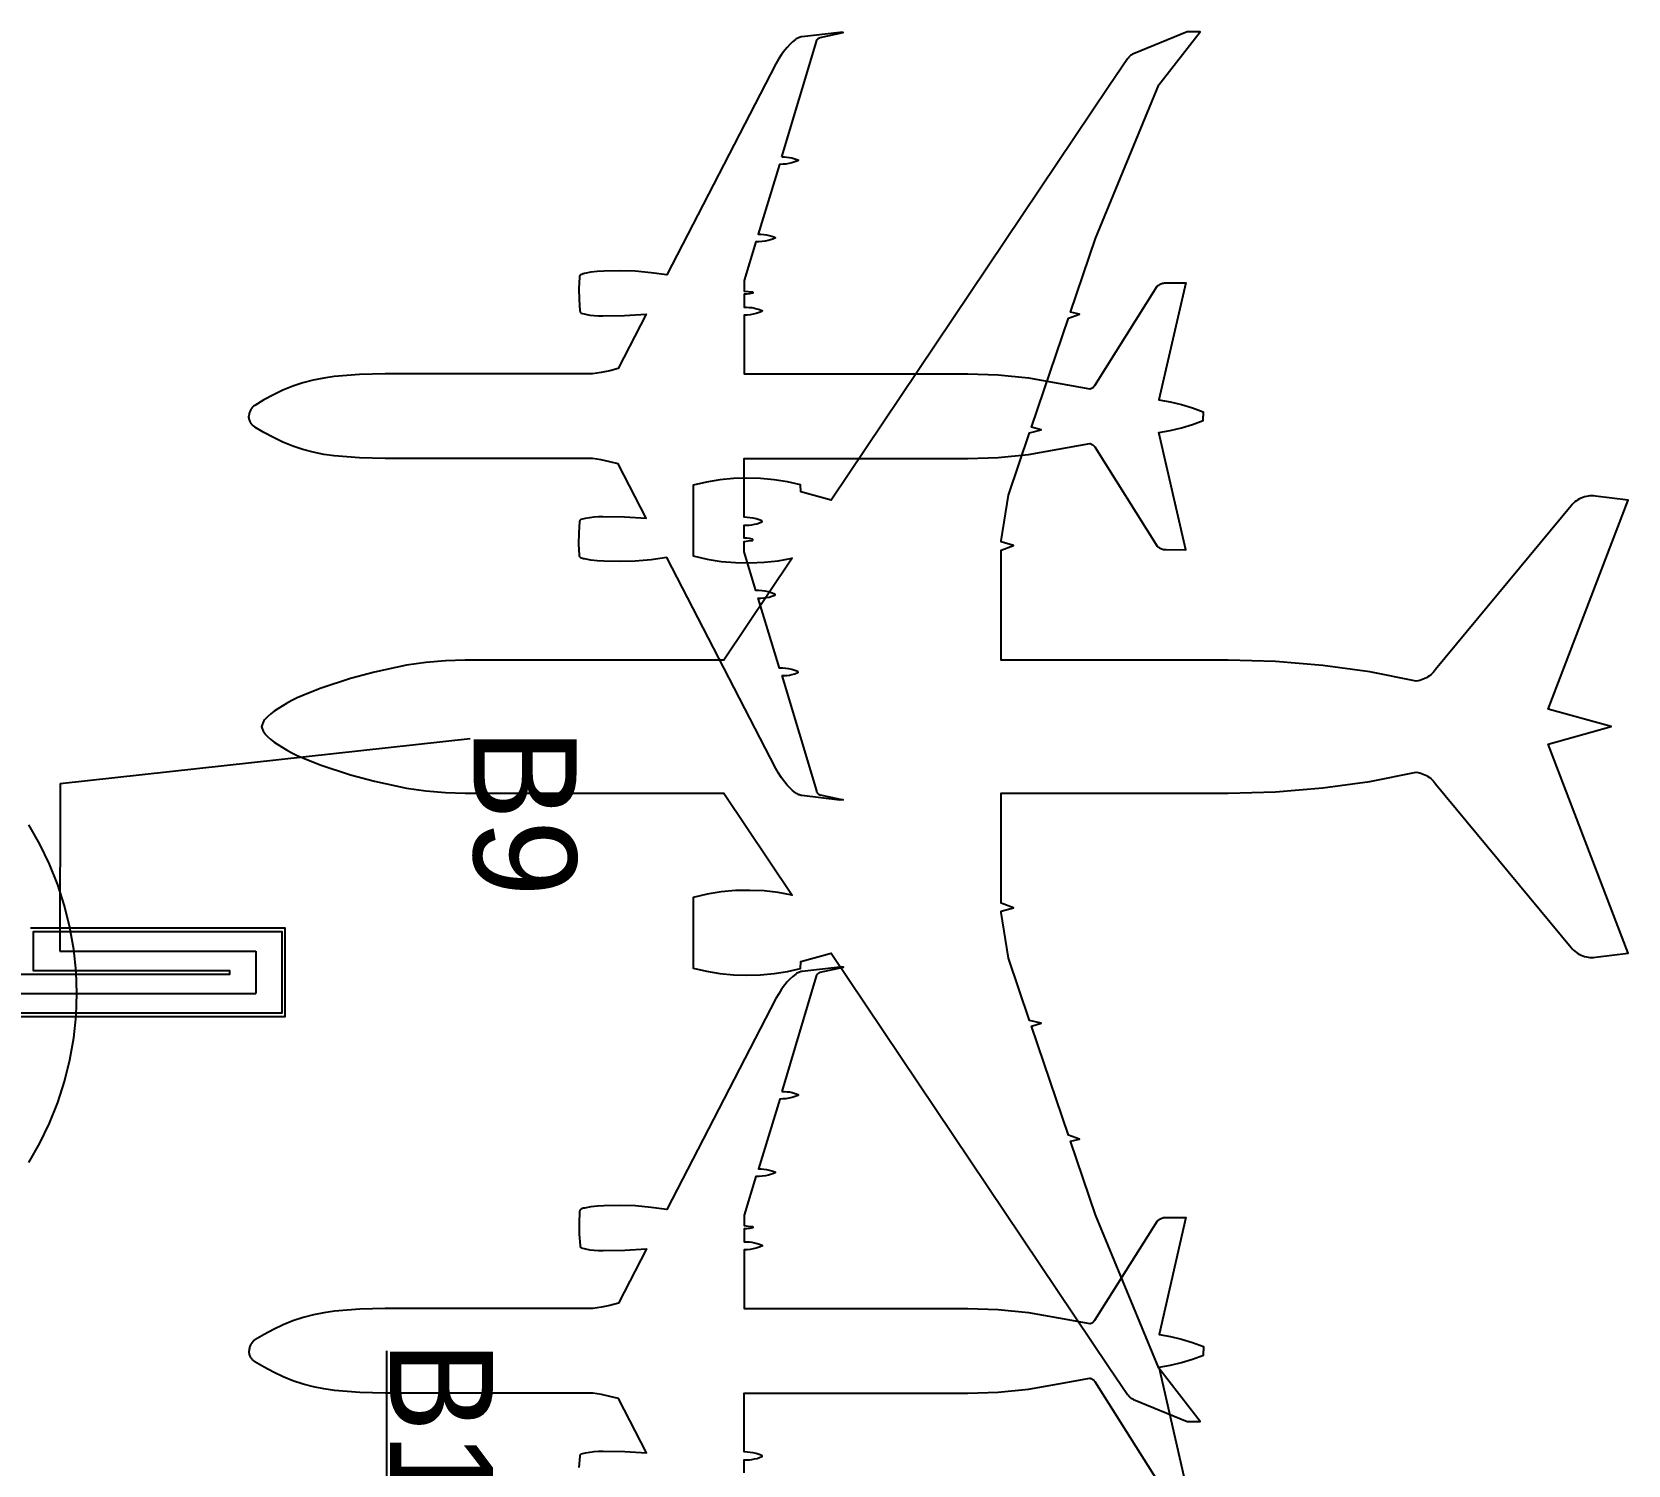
# Model space of a CAD drawing. Extents: x -127 to 299, y -292 to 314.
# Drawn here: x 225 to 299.4, y 52.7 to 119.6 of the extents above; entities that cross this region are included whole.
import ezdxf

# ---------------------------------------------------------------- set-up
doc = ezdxf.new("R2010")
doc.units = 0
for name, color, linetype in [('SS-BOARDING-AREAS', 7, 'CONTINUOUS'), ('SS-GATEHOUSE', 9, 'CONTINUOUS'), ('SS-GRAPH', 7, 'CONTINUOUS'), ('SS-LARGE-PLANES', 9, 'CONTINUOUS'), ('SS-SMALL-PLANES', 9, 'CONTINUOUS'), ('SS-STAND-NUMBER', 7, 'CONTINUOUS')]:
    doc.layers.add(name, color=color, linetype=linetype)

msp = doc.modelspace()

# ---------------------------------------------------------------- linework, layer by layer
at = {"layer": 'SS-BOARDING-AREAS'}
msp.add_lwpolyline([(224.866, 66.833), (225.378, 67.733), (225.828, 68.666), (226.211, 69.628), (226.528, 70.614), (226.776, 71.619), (226.954, 72.639), (227.061, 73.669), (227.096, 74.704), (227.061, 75.739), (226.954, 76.769), (226.776, 77.789), (226.528, 78.794), (226.211, 79.78), (225.828, 80.742), (225.378, 81.675), (224.866, 82.575)], dxfattribs=at)
at = {"layer": 'SS-GATEHOUSE'}
for points in [[(214.059, 75.618), (234.227, 75.618), (234.227, 75.771), (225.083, 75.771), (225.083, 77.6), (236.666, 77.6), (236.666, 73.79), (214.059, 73.79)], [(214.212, 73.637), (236.818, 73.637), (236.818, 77.752), (224.931, 77.752)]]:
    msp.add_lwpolyline(points, dxfattribs=at)
at = {"layer": 'SS-GRAPH'}
for p, q in [((226.315, 84.508), (245.442, 86.596)), ((226.315, 84.508), (226.302, 76.685)), ((226.302, 76.685), (235.446, 76.685)), ((235.446, 76.685), (235.446, 74.704)), ((212.096, 74.704), (235.446, 74.704)), ((241.548, 51.513), (241.548, 58.047))]:
    msp.add_line(p, q, dxfattribs=at)
at = {"layer": 'SS-LARGE-PLANES'}
msp.add_lwpolyline([(275.249, 57.275), (276.099, 56.01), (276.122, 55.977), (276.148, 55.946), (276.175, 55.917), (276.204, 55.89), (276.235, 55.865), (276.268, 55.841), (276.302, 55.82), (276.337, 55.802), (276.374, 55.785), (278.879, 54.758), (279.489, 54.758), (277.553, 57.233), (274.601, 64.397), (273.437, 67.825), (273.858, 67.913), (273.34, 68.111), (271.617, 73.186), (272.077, 73.32), (271.528, 73.449), (270.541, 76.355), (270.21, 78.483), (270.21, 78.544), (270.782, 78.709), (270.21, 78.925), (270.21, 84.056), (280.787, 84.056), (282.998, 84.117), (285.202, 84.3), (287.393, 84.603), (289.564, 85.026), (289.564, 85.026), (289.647, 85.014), (289.728, 84.997), (289.808, 84.974), (289.887, 84.946), (289.963, 84.913), (290.038, 84.875), (290.109, 84.833), (290.178, 84.785), (290.243, 84.734), (290.305, 84.678), (290.363, 84.618), (290.417, 84.554), (290.466, 84.487), (296.784, 76.859), (296.84, 76.794), (296.9, 76.734), (296.965, 76.678), (297.033, 76.626), (297.104, 76.579), (297.178, 76.537), (297.255, 76.5), (297.334, 76.468), (297.415, 76.442), (297.498, 76.421), (297.582, 76.406), (297.667, 76.396), (297.752, 76.392), (297.838, 76.394), (297.923, 76.402), (299.443, 76.589), (295.724, 86.343), (298.656, 87.155), (295.724, 87.967), (299.443, 97.721), (297.923, 97.909), (297.838, 97.917), (297.752, 97.918), (297.667, 97.915), (297.582, 97.905), (297.498, 97.89), (297.415, 97.869), (297.334, 97.842), (297.255, 97.811), (297.178, 97.773), (297.104, 97.731), (297.033, 97.684), (296.965, 97.633), (296.9, 97.576), (296.84, 97.516), (296.784, 97.452), (290.466, 89.823), (290.417, 89.756), (290.363, 89.693), (290.305, 89.633), (290.243, 89.577), (290.178, 89.525), (290.109, 89.478), (290.038, 89.435), (289.963, 89.397), (289.887, 89.364), (289.808, 89.336), (289.728, 89.313), (289.647, 89.296), (289.564, 89.284), (289.564, 89.284), (287.393, 89.707), (285.202, 90.011), (282.998, 90.193), (280.787, 90.254), (270.21, 90.254), (270.21, 95.385), (270.782, 95.601), (270.21, 95.767), (270.21, 95.827), (270.541, 97.955), (271.528, 100.861), (272.077, 100.991), (271.617, 101.124), (273.34, 106.199), (273.858, 106.398), (273.437, 106.486), (274.601, 109.913), (277.553, 117.078), (279.489, 119.553), (278.879, 119.553), (276.374, 118.525), (276.337, 118.509), (276.302, 118.49), (276.268, 118.469), (276.235, 118.446), (276.204, 118.421), (276.175, 118.393), (276.148, 118.364), (276.122, 118.333), (276.099, 118.301), (275.249, 117.035), (262.28, 97.72), (260.863, 98.102), (260.855, 98.429), (260.237, 98.57), (259.612, 98.671), (258.982, 98.731), (258.349, 98.75), (257.716, 98.728), (257.086, 98.666), (256.461, 98.562), (255.844, 98.419), (255.844, 95.12), (256.493, 94.97), (257.151, 94.864), (257.814, 94.804), (258.48, 94.789), (259.146, 94.819), (259.808, 94.894), (260.463, 95.015), (257.267, 90.254), (245.202, 90.254), (244.286, 90.228), (243.372, 90.152), (242.465, 90.024), (240.973, 89.695), (239.855, 89.399), (238.495, 88.944), (237.899, 88.717), (237.377, 88.497), (237.122, 88.375), (236.875, 88.239), (236.472, 87.992), (236.297, 87.875), (236.22, 87.817), (236.145, 87.755), (235.999, 87.625), (235.92, 87.548), (235.884, 87.508), (235.866, 87.487), (235.85, 87.466), (235.826, 87.431), (235.804, 87.396), (235.785, 87.359), (235.767, 87.32), (235.751, 87.281), (235.737, 87.24), (235.725, 87.198), (235.715, 87.155), (235.725, 87.112), (235.737, 87.07), (235.751, 87.03), (235.767, 86.99), (235.785, 86.952), (235.804, 86.915), (235.826, 86.879), (235.85, 86.845), (235.866, 86.823), (235.884, 86.803), (235.92, 86.762), (235.999, 86.686), (236.145, 86.555), (236.22, 86.494), (236.297, 86.435), (236.472, 86.318), (236.875, 86.071), (237.122, 85.936), (237.377, 85.813), (237.899, 85.594), (238.495, 85.366), (239.855, 84.911), (240.973, 84.616), (242.465, 84.286), (243.372, 84.159), (244.286, 84.082), (245.202, 84.056), (257.267, 84.056), (260.463, 79.296), (259.808, 79.416), (259.146, 79.492), (258.48, 79.522), (257.814, 79.507), (257.151, 79.446), (256.493, 79.341), (255.844, 79.191), (255.844, 75.892), (256.461, 75.748), (257.086, 75.645), (257.716, 75.582), (258.349, 75.56), (258.982, 75.579), (259.612, 75.639), (260.237, 75.74), (260.855, 75.881), (260.863, 76.209), (262.28, 76.59)], close=True, dxfattribs=at)
at = {"layer": 'SS-SMALL-PLANES'}
for points in [[(259.979, 113.73), (261.586, 119.11), (261.592, 119.128), (261.599, 119.145), (261.608, 119.162), (261.617, 119.178), (261.627, 119.193), (261.639, 119.208), (261.651, 119.222), (261.664, 119.235), (261.679, 119.247), (261.693, 119.258), (261.709, 119.268), (261.725, 119.277), (261.742, 119.285), (261.759, 119.291), (262.842, 119.519), (262.759, 119.529), (262.676, 119.533), (260.917, 119.325), (260.876, 119.318), (260.836, 119.309), (260.797, 119.298), (260.758, 119.283), (260.721, 119.266), (260.685, 119.247), (260.65, 119.225), (260.617, 119.201), (260.48, 119.086), (260.349, 118.964), (260.227, 118.834), (260.112, 118.697), (259.962, 118.494), (259.823, 118.284), (259.696, 118.067), (254.608, 108.219), (253.878, 108.325), (253.143, 108.39), (252.406, 108.412), (251.669, 108.393)], [(259.978, 113.73), (260.096, 113.728), (260.214, 113.719), (260.331, 113.704), (260.447, 113.683), (260.585, 113.64), (260.72, 113.59), (260.721, 113.59), (260.723, 113.589), (260.724, 113.589), (260.726, 113.588), (260.727, 113.587), (260.728, 113.586), (260.73, 113.585), (260.731, 113.584), (260.732, 113.583), (260.733, 113.582), (260.734, 113.581), (260.735, 113.579), (260.736, 113.578), (260.736, 113.576), (260.737, 113.575), (260.737, 113.573), (260.738, 113.572), (260.738, 113.57), (260.738, 113.569), (260.738, 113.567), (260.738, 113.565), (260.738, 113.564), (260.738, 113.562), (260.737, 113.561), (260.737, 113.559), (260.736, 113.558), (260.736, 113.556), (260.735, 113.555), (260.734, 113.553), (260.733, 113.552), (260.732, 113.551), (260.731, 113.55), (260.73, 113.549), (260.728, 113.548), (260.727, 113.547), (260.726, 113.546), (260.724, 113.545), (260.723, 113.545), (260.721, 113.544), (260.72, 113.544), (260.585, 113.491), (260.447, 113.445), (260.305, 113.415), (260.161, 113.393), (260.016, 113.38), (259.871, 113.377), (258.875, 110.124), (259.003, 110.121), (259.13, 110.111), (259.257, 110.092), (259.382, 110.066), (259.505, 110.032), (259.652, 109.978), (259.653, 109.977), (259.655, 109.977), (259.656, 109.976), (259.657, 109.975), (259.658, 109.974), (259.66, 109.972), (259.661, 109.971), (259.661, 109.97), (259.662, 109.969), (259.663, 109.967), (259.664, 109.966), (259.664, 109.964), (259.665, 109.963), (259.665, 109.961), (259.665, 109.96), (259.665, 109.958), (259.665, 109.956), (259.665, 109.955), (259.665, 109.953), (259.665, 109.952), (259.664, 109.95), (259.664, 109.949), (259.663, 109.947), (259.662, 109.946), (259.661, 109.945), (259.661, 109.943), (259.66, 109.942), (259.658, 109.941), (259.657, 109.94), (259.656, 109.939), (259.655, 109.938), (259.653, 109.937), (259.652, 109.936), (259.551, 109.895), (259.449, 109.859), (259.345, 109.828), (259.201, 109.799), (259.056, 109.777), (258.91, 109.764), (258.764, 109.759), (258.215, 107.967), (258.215, 107.471), (258.406, 107.452), (258.595, 107.426), (258.598, 107.426), (258.6, 107.425), (258.602, 107.425), (258.603, 107.424), (258.605, 107.423), (258.607, 107.422), (258.609, 107.421), (258.611, 107.42), (258.612, 107.418), (258.614, 107.417), (258.615, 107.415), (258.616, 107.413), (258.618, 107.412), (258.619, 107.41), (258.62, 107.408), (258.62, 107.406), (258.621, 107.404), (258.621, 107.402), (258.622, 107.4), (258.622, 107.398), (258.622, 107.396), (258.622, 107.394), (258.622, 107.392), (258.622, 107.39), (258.621, 107.388), (258.62, 107.386), (258.62, 107.384), (258.619, 107.382), (258.618, 107.38), (258.617, 107.378), (258.615, 107.377), (258.614, 107.375), (258.613, 107.373), (258.611, 107.372), (258.609, 107.371), (258.608, 107.37), (258.606, 107.369), (258.604, 107.368), (258.602, 107.367), (258.6, 107.366), (258.598, 107.366), (258.471, 107.343), (258.343, 107.327), (258.215, 107.318), (258.215, 106.713), (258.336, 106.715), (258.457, 106.709), (258.578, 106.696), (258.697, 106.675), (258.815, 106.646), (258.931, 106.61), (259.045, 106.567), (259.046, 106.566), (259.048, 106.565), (259.049, 106.564), (259.051, 106.563), (259.052, 106.561), (259.053, 106.56), (259.054, 106.559), (259.055, 106.557), (259.056, 106.556), (259.057, 106.554), (259.057, 106.552), (259.058, 106.551), (259.058, 106.549), (259.059, 106.547), (259.059, 106.545), (259.059, 106.543), (259.059, 106.542), (259.059, 106.54), (259.058, 106.538), (259.058, 106.536), (259.057, 106.534), (259.057, 106.533), (259.056, 106.531), (259.055, 106.53), (259.054, 106.528), (259.053, 106.527), (259.052, 106.525), (259.051, 106.524), (259.049, 106.523), (259.048, 106.522), (259.046, 106.521), (259.045, 106.52), (258.912, 106.468), (258.777, 106.425), (258.639, 106.391), (258.498, 106.366), (258.357, 106.352), (258.215, 106.346), (258.215, 103.608), (268.646, 103.608), (270.063, 103.559), (271.473, 103.415), (272.87, 103.177), (274.334, 102.905), (274.357, 102.91), (274.381, 102.918), (274.403, 102.926), (274.425, 102.937), (274.447, 102.949), (274.467, 102.962), (274.487, 102.976), (274.505, 102.992), (274.523, 103.009), (274.539, 103.027), (274.554, 103.046), (274.568, 103.067), (277.489, 107.697), (277.52, 107.724), (277.552, 107.748), (277.587, 107.77), (277.623, 107.79), (277.659, 107.807), (277.698, 107.822), (277.737, 107.835), (277.776, 107.844), (277.817, 107.851), (277.857, 107.855), (277.898, 107.857), (278.818, 107.858), (277.566, 102.4), (278.094, 102.306), (278.615, 102.18), (279.128, 102.024), (279.631, 101.838), (279.631, 101.633)], [(251.669, 108.393), (251.369, 108.378), (251.07, 108.344), (250.775, 108.29), (250.727, 108.279), (250.681, 108.265), (250.635, 108.248), (250.59, 108.229), (250.583, 108.224), (250.577, 108.218), (250.571, 108.212), (250.565, 108.205), (250.56, 108.198), (250.555, 108.191), (250.551, 108.183), (250.548, 108.175), (250.545, 108.167), (250.542, 108.159), (250.54, 108.15), (250.539, 108.142), (250.538, 108.133), (250.538, 108.125), (250.539, 108.116), (250.515, 107.594), (250.523, 107.071), (250.562, 106.55), (250.562, 106.542), (250.562, 106.533), (250.563, 106.524), (250.565, 106.516), (250.567, 106.507), (250.57, 106.499), (250.573, 106.491), (250.577, 106.483), (250.581, 106.476), (250.586, 106.469), (250.591, 106.462), (250.597, 106.455), (250.603, 106.449), (250.61, 106.444), (250.617, 106.439), (250.816, 106.389), (251.018, 106.351), (251.222, 106.324), (251.427, 106.31), (251.632, 106.307), (252.645, 106.327), (253.657, 106.385), (252.348, 103.863), (251.954, 103.755), (251.554, 103.67), (251.151, 103.608), (241.474, 103.608), (240.288, 103.576), (239.105, 103.481), (238.612, 103.412), (238.124, 103.313), (237.644, 103.185), (237.172, 103.027), (236.711, 102.84), (236.262, 102.628), (235.825, 102.395), (235.399, 102.139), (235.367, 102.117), (235.336, 102.093), (235.307, 102.067), (235.28, 102.038), (235.254, 102.009), (235.231, 101.977), (235.21, 101.944), (235.191, 101.909), (235.175, 101.874), (235.16, 101.837), (235.149, 101.799), (235.14, 101.761), (235.133, 101.719), (235.127, 101.676), (235.124, 101.633)], [(251.669, 94.874), (251.369, 94.888), (251.07, 94.922), (250.775, 94.977), (250.727, 94.988), (250.681, 95.001), (250.635, 95.018), (250.59, 95.037), (250.583, 95.043), (250.577, 95.049), (250.571, 95.055), (250.565, 95.061), (250.56, 95.068), (250.555, 95.076), (250.551, 95.083), (250.548, 95.091), (250.545, 95.099), (250.542, 95.108), (250.54, 95.116), (250.539, 95.125), (250.538, 95.133), (250.538, 95.142), (250.539, 95.151), (250.515, 95.673), (250.523, 96.195), (250.562, 96.716), (250.562, 96.725), (250.562, 96.734), (250.563, 96.742), (250.565, 96.751), (250.567, 96.759), (250.57, 96.767), (250.573, 96.775), (250.577, 96.783), (250.581, 96.791), (250.586, 96.798), (250.591, 96.805), (250.597, 96.811), (250.603, 96.817), (250.61, 96.823), (250.617, 96.828), (250.816, 96.878), (251.018, 96.916), (251.222, 96.942), (251.427, 96.957), (251.632, 96.96), (252.645, 96.94), (253.657, 96.882), (252.348, 99.404), (251.954, 99.511), (251.554, 99.596), (251.151, 99.658), (241.474, 99.658), (240.288, 99.69), (239.105, 99.786), (238.612, 99.854), (238.124, 99.953), (237.644, 100.082), (237.172, 100.24), (236.711, 100.427), (236.262, 100.638), (235.825, 100.872), (235.399, 101.127), (235.367, 101.149), (235.336, 101.174), (235.307, 101.2), (235.28, 101.228), (235.254, 101.258), (235.231, 101.29), (235.21, 101.323), (235.191, 101.357), (235.175, 101.393), (235.16, 101.429), (235.149, 101.467), (235.14, 101.505), (235.133, 101.548), (235.127, 101.59), (235.124, 101.633)], [(259.978, 89.536), (260.096, 89.539), (260.214, 89.547), (260.331, 89.563), (260.447, 89.584), (260.585, 89.626), (260.72, 89.676), (260.721, 89.677), (260.723, 89.677), (260.724, 89.678), (260.726, 89.679), (260.727, 89.679), (260.728, 89.68), (260.73, 89.681), (260.731, 89.682), (260.732, 89.683), (260.733, 89.685), (260.734, 89.686), (260.735, 89.687), (260.736, 89.689), (260.736, 89.69), (260.737, 89.692), (260.737, 89.693), (260.738, 89.695), (260.738, 89.696), (260.738, 89.698), (260.738, 89.7), (260.738, 89.701), (260.738, 89.703), (260.738, 89.704), (260.737, 89.706), (260.737, 89.707), (260.736, 89.709), (260.736, 89.71), (260.735, 89.712), (260.734, 89.713), (260.733, 89.714), (260.732, 89.716), (260.731, 89.717), (260.73, 89.718), (260.728, 89.719), (260.727, 89.72), (260.726, 89.72), (260.724, 89.721), (260.723, 89.722), (260.721, 89.722), (260.72, 89.723), (260.585, 89.776), (260.447, 89.821), (260.305, 89.852), (260.161, 89.874), (260.016, 89.886), (259.871, 89.89), (258.875, 93.143), (259.003, 93.145), (259.13, 93.156), (259.257, 93.174), (259.382, 93.2), (259.505, 93.234), (259.652, 93.288), (259.653, 93.289), (259.655, 93.29), (259.656, 93.291), (259.657, 93.292), (259.658, 93.293), (259.66, 93.294), (259.661, 93.295), (259.661, 93.297), (259.662, 93.298), (259.663, 93.299), (259.664, 93.301), (259.664, 93.302), (259.665, 93.304), (259.665, 93.305), (259.665, 93.307), (259.665, 93.308), (259.665, 93.31), (259.665, 93.312), (259.665, 93.313), (259.665, 93.315), (259.664, 93.316), (259.664, 93.318), (259.663, 93.319), (259.662, 93.321), (259.661, 93.322), (259.661, 93.323), (259.66, 93.324), (259.658, 93.326), (259.657, 93.327), (259.656, 93.328), (259.655, 93.329), (259.653, 93.329), (259.652, 93.33), (259.551, 93.371), (259.449, 93.407), (259.345, 93.438), (259.201, 93.468), (259.056, 93.489), (258.91, 93.502), (258.764, 93.507), (258.215, 95.3), (258.215, 95.795), (258.406, 95.814), (258.595, 95.841), (258.598, 95.841), (258.6, 95.841), (258.602, 95.842), (258.603, 95.843), (258.605, 95.844), (258.607, 95.845), (258.609, 95.846), (258.611, 95.847), (258.612, 95.848), (258.614, 95.85), (258.615, 95.851), (258.616, 95.853), (258.618, 95.855), (258.619, 95.857), (258.62, 95.858), (258.62, 95.86), (258.621, 95.862), (258.621, 95.864), (258.622, 95.866), (258.622, 95.869), (258.622, 95.871), (258.622, 95.873), (258.622, 95.875), (258.622, 95.877), (258.621, 95.879), (258.62, 95.881), (258.62, 95.883), (258.619, 95.885), (258.618, 95.887), (258.617, 95.888), (258.615, 95.89), (258.614, 95.892), (258.613, 95.893), (258.611, 95.894), (258.609, 95.896), (258.608, 95.897), (258.606, 95.898), (258.604, 95.899), (258.602, 95.899), (258.6, 95.9), (258.598, 95.901), (258.471, 95.923), (258.343, 95.939), (258.215, 95.948), (258.215, 96.553), (258.336, 96.552), (258.457, 96.557), (258.578, 96.571), (258.697, 96.592), (258.815, 96.621), (258.931, 96.656), (259.045, 96.7), (259.046, 96.701), (259.048, 96.701), (259.049, 96.703), (259.051, 96.704), (259.052, 96.705), (259.053, 96.706), (259.054, 96.708), (259.055, 96.709), (259.056, 96.711), (259.057, 96.713), (259.057, 96.714), (259.058, 96.716), (259.058, 96.718), (259.059, 96.719), (259.059, 96.721), (259.059, 96.723), (259.059, 96.725), (259.059, 96.727), (259.058, 96.729), (259.058, 96.73), (259.057, 96.732), (259.057, 96.734), (259.056, 96.735), (259.055, 96.737), (259.054, 96.738), (259.053, 96.74), (259.052, 96.741), (259.051, 96.742), (259.049, 96.744), (259.048, 96.745), (259.046, 96.746), (259.045, 96.747), (258.912, 96.799), (258.777, 96.842), (258.639, 96.876), (258.498, 96.9), (258.357, 96.915), (258.215, 96.92), (258.215, 99.658), (268.646, 99.658), (270.063, 99.707), (271.473, 99.851), (272.87, 100.09), (274.334, 100.362), (274.357, 100.356), (274.381, 100.349), (274.403, 100.34), (274.425, 100.33), (274.447, 100.318), (274.467, 100.305), (274.487, 100.29), (274.505, 100.274), (274.523, 100.257), (274.539, 100.239), (274.554, 100.22), (274.568, 100.2), (277.489, 95.569), (277.52, 95.543), (277.552, 95.518), (277.587, 95.496), (277.623, 95.476), (277.659, 95.459), (277.698, 95.444), (277.737, 95.432), (277.776, 95.422), (277.817, 95.415), (277.857, 95.411), (277.898, 95.41), (278.818, 95.408), (277.566, 100.867), (278.094, 100.961), (278.615, 101.086), (279.128, 101.242), (279.631, 101.428), (279.631, 101.633)], [(259.979, 89.536), (261.586, 84.156), (261.592, 84.138), (261.599, 84.121), (261.608, 84.105), (261.617, 84.089), (261.627, 84.073), (261.639, 84.059), (261.651, 84.045), (261.664, 84.032), (261.679, 84.02), (261.693, 84.009), (261.709, 83.999), (261.725, 83.99), (261.742, 83.982), (261.759, 83.975), (262.842, 83.748), (262.759, 83.738), (262.676, 83.733), (260.917, 83.942), (260.876, 83.948), (260.836, 83.957), (260.797, 83.969), (260.758, 83.983), (260.721, 84), (260.685, 84.02), (260.65, 84.041), (260.617, 84.066), (260.48, 84.18), (260.349, 84.303), (260.227, 84.433), (260.112, 84.57), (259.962, 84.772), (259.823, 84.982), (259.696, 85.2), (254.608, 95.047), (253.878, 94.941), (253.143, 94.877), (252.406, 94.854), (251.669, 94.874)], [(259.985, 70.144), (261.593, 75.524), (261.599, 75.542), (261.606, 75.559), (261.614, 75.575), (261.623, 75.591), (261.634, 75.607), (261.645, 75.621), (261.658, 75.635), (261.671, 75.648), (261.685, 75.66), (261.7, 75.671), (261.715, 75.681), (261.732, 75.69), (261.749, 75.698), (261.766, 75.705), (262.848, 75.932), (262.766, 75.942), (262.683, 75.947), (260.923, 75.738), (260.882, 75.732), (260.842, 75.723), (260.803, 75.711), (260.765, 75.697), (260.727, 75.68), (260.691, 75.661), (260.656, 75.639), (260.623, 75.614), (260.486, 75.5), (260.356, 75.378), (260.233, 75.248), (260.119, 75.11), (259.968, 74.908), (259.83, 74.698), (259.703, 74.48), (254.615, 64.633), (253.885, 64.739), (253.15, 64.803), (252.412, 64.826), (251.675, 64.806)], [(259.984, 70.144), (260.102, 70.141), (260.22, 70.133), (260.337, 70.118), (260.453, 70.096), (260.591, 70.054), (260.726, 70.004), (260.727, 70.003), (260.729, 70.003), (260.73, 70.002), (260.732, 70.001), (260.733, 70.001), (260.735, 70), (260.736, 69.999), (260.737, 69.998), (260.738, 69.997), (260.739, 69.995), (260.74, 69.994), (260.741, 69.993), (260.742, 69.991), (260.743, 69.99), (260.743, 69.988), (260.744, 69.987), (260.744, 69.985), (260.744, 69.984), (260.745, 69.982), (260.745, 69.981), (260.745, 69.979), (260.744, 69.977), (260.744, 69.976), (260.744, 69.974), (260.743, 69.973), (260.743, 69.971), (260.742, 69.97), (260.741, 69.968), (260.74, 69.967), (260.739, 69.966), (260.738, 69.964), (260.737, 69.963), (260.736, 69.962), (260.735, 69.961), (260.733, 69.96), (260.732, 69.96), (260.73, 69.959), (260.729, 69.958), (260.727, 69.958), (260.726, 69.957), (260.591, 69.905), (260.454, 69.859), (260.311, 69.828), (260.167, 69.806), (260.022, 69.794), (259.877, 69.79), (258.881, 66.538), (259.009, 66.535), (259.137, 66.524), (259.263, 66.506), (259.388, 66.48), (259.512, 66.446), (259.658, 66.392), (259.66, 66.391), (259.661, 66.39), (259.662, 66.389), (259.664, 66.388), (259.665, 66.387), (259.666, 66.386), (259.667, 66.385), (259.668, 66.384), (259.669, 66.382), (259.669, 66.381), (259.67, 66.379), (259.671, 66.378), (259.671, 66.376), (259.671, 66.375), (259.671, 66.373), (259.672, 66.372), (259.672, 66.37), (259.671, 66.368), (259.671, 66.367), (259.671, 66.365), (259.671, 66.364), (259.67, 66.362), (259.669, 66.361), (259.669, 66.359), (259.668, 66.358), (259.667, 66.357), (259.666, 66.356), (259.665, 66.354), (259.664, 66.353), (259.662, 66.352), (259.661, 66.351), (259.66, 66.351), (259.658, 66.35), (259.558, 66.309), (259.455, 66.273), (259.351, 66.242), (259.208, 66.212), (259.063, 66.191), (258.916, 66.178), (258.77, 66.173), (258.221, 64.381), (258.221, 63.885), (258.412, 63.866), (258.602, 63.84), (258.604, 63.839), (258.606, 63.839), (258.608, 63.838), (258.61, 63.837), (258.612, 63.837), (258.614, 63.836), (258.615, 63.834), (258.617, 63.833), (258.619, 63.832), (258.62, 63.83), (258.621, 63.829), (258.623, 63.827), (258.624, 63.825), (258.625, 63.824), (258.626, 63.822), (258.627, 63.82), (258.627, 63.818), (258.628, 63.816), (258.628, 63.814), (258.628, 63.812), (258.628, 63.809), (258.628, 63.807), (258.628, 63.805), (258.628, 63.803), (258.627, 63.801), (258.627, 63.799), (258.626, 63.797), (258.625, 63.795), (258.624, 63.794), (258.623, 63.792), (258.622, 63.79), (258.62, 63.789), (258.619, 63.787), (258.617, 63.786), (258.616, 63.784), (258.614, 63.783), (258.612, 63.782), (258.61, 63.781), (258.608, 63.781), (258.606, 63.78), (258.604, 63.779), (258.477, 63.757), (258.35, 63.741), (258.221, 63.732), (258.221, 63.127), (258.343, 63.128), (258.464, 63.123), (258.584, 63.109), (258.704, 63.088), (258.822, 63.06), (258.938, 63.024), (259.051, 62.98), (259.052, 62.98), (259.054, 62.979), (259.055, 62.978), (259.057, 62.976), (259.058, 62.975), (259.059, 62.974), (259.06, 62.972), (259.061, 62.971), (259.062, 62.969), (259.063, 62.968), (259.064, 62.966), (259.064, 62.964), (259.065, 62.962), (259.065, 62.961), (259.065, 62.959), (259.065, 62.957), (259.065, 62.955), (259.065, 62.953), (259.065, 62.952), (259.064, 62.95), (259.064, 62.948), (259.063, 62.946), (259.062, 62.945), (259.061, 62.943), (259.06, 62.942), (259.059, 62.94), (259.058, 62.939), (259.057, 62.938), (259.055, 62.936), (259.054, 62.935), (259.052, 62.934), (259.051, 62.934), (258.919, 62.881), (258.783, 62.838), (258.645, 62.804), (258.505, 62.78), (258.363, 62.765), (258.221, 62.76), (258.221, 60.022), (268.652, 60.022), (270.069, 59.973), (271.479, 59.829), (272.877, 59.591), (274.34, 59.318), (274.364, 59.324), (274.387, 59.331), (274.41, 59.34), (274.432, 59.35), (274.453, 59.362), (274.473, 59.375), (274.493, 59.39), (274.512, 59.406), (274.529, 59.423), (274.545, 59.441), (274.56, 59.46), (274.574, 59.48), (277.495, 64.111), (277.526, 64.137), (277.559, 64.162), (277.593, 64.184), (277.629, 64.204), (277.666, 64.221), (277.704, 64.236), (277.743, 64.248), (277.783, 64.258), (277.823, 64.265), (277.863, 64.269), (277.904, 64.27), (278.825, 64.272), (277.572, 58.813), (278.1, 58.719), (278.622, 58.594), (279.135, 58.438), (279.638, 58.252), (279.638, 58.047)], [(251.675, 64.806), (251.375, 64.792), (251.076, 64.758), (250.781, 64.704), (250.734, 64.693), (250.687, 64.679), (250.641, 64.662), (250.597, 64.643), (250.59, 64.637), (250.583, 64.632), (250.577, 64.625), (250.572, 64.619), (250.566, 64.612), (250.562, 64.604), (250.558, 64.597), (250.554, 64.589), (250.551, 64.581), (250.549, 64.572), (250.547, 64.564), (250.545, 64.555), (250.545, 64.547), (250.544, 64.538), (250.545, 64.529), (250.522, 64.007), (250.529, 63.485), (250.568, 62.964), (250.568, 62.955), (250.569, 62.947), (250.57, 62.938), (250.571, 62.929), (250.573, 62.921), (250.576, 62.913), (250.579, 62.905), (250.583, 62.897), (250.588, 62.89), (250.592, 62.882), (250.598, 62.875), (250.604, 62.869), (250.61, 62.863), (250.616, 62.857), (250.623, 62.852), (250.823, 62.802), (251.024, 62.764), (251.228, 62.738), (251.433, 62.723), (251.638, 62.72), (252.651, 62.74), (253.663, 62.798), (252.355, 60.276), (251.96, 60.169), (251.561, 60.084), (251.157, 60.022), (241.48, 60.022), (240.294, 59.99), (239.111, 59.894), (238.618, 59.826), (238.131, 59.727), (237.65, 59.598), (237.178, 59.44), (236.717, 59.253), (236.268, 59.042), (235.831, 58.808), (235.406, 58.553), (235.373, 58.531), (235.342, 58.507), (235.313, 58.48), (235.286, 58.452), (235.261, 58.422), (235.237, 58.39), (235.216, 58.357), (235.197, 58.323), (235.181, 58.287), (235.167, 58.251), (235.155, 58.213), (235.146, 58.175), (235.139, 58.132), (235.134, 58.09), (235.13, 58.047)], [(250.529, 52.609), (250.568, 53.13), (250.568, 53.138), (250.569, 53.147), (250.57, 53.156), (250.571, 53.164), (250.573, 53.173), (250.576, 53.181), (250.579, 53.189), (250.583, 53.197), (250.588, 53.204), (250.592, 53.211), (250.598, 53.218), (250.604, 53.225), (250.61, 53.231), (250.616, 53.236), (250.623, 53.241), (250.823, 53.291), (251.024, 53.329), (251.228, 53.356), (251.433, 53.37), (251.638, 53.373), (252.651, 53.354), (253.663, 53.295), (252.355, 55.818), (251.96, 55.925), (251.561, 56.01), (251.157, 56.072), (241.48, 56.072), (240.294, 56.104), (239.111, 56.199), (238.618, 56.268), (238.131, 56.367), (237.65, 56.496), (237.178, 56.654), (236.717, 56.84), (236.268, 57.052), (235.831, 57.285), (235.406, 57.541), (235.373, 57.563), (235.342, 57.587), (235.313, 57.613), (235.286, 57.642), (235.261, 57.672), (235.237, 57.703), (235.216, 57.736), (235.197, 57.771), (235.181, 57.806), (235.167, 57.843), (235.155, 57.881), (235.146, 57.919), (235.139, 57.961), (235.134, 58.004), (235.13, 58.047)], [(278.825, 51.822), (277.572, 57.28), (278.1, 57.375), (278.622, 57.5), (279.135, 57.656), (279.638, 57.842), (279.638, 58.047)], [(258.221, 52.362), (258.221, 52.967), (258.343, 52.965), (258.464, 52.971), (258.584, 52.985), (258.704, 53.006), (258.822, 53.034), (258.938, 53.07), (259.051, 53.113), (259.052, 53.114), (259.054, 53.115), (259.055, 53.116), (259.057, 53.117), (259.058, 53.119), (259.059, 53.12), (259.06, 53.121), (259.061, 53.123), (259.062, 53.125), (259.063, 53.126), (259.064, 53.128), (259.064, 53.13), (259.065, 53.131), (259.065, 53.133), (259.065, 53.135), (259.065, 53.137), (259.065, 53.139), (259.065, 53.14), (259.065, 53.142), (259.064, 53.144), (259.064, 53.146), (259.063, 53.147), (259.062, 53.149), (259.061, 53.15), (259.06, 53.152), (259.059, 53.153), (259.058, 53.155), (259.057, 53.156), (259.055, 53.157), (259.054, 53.158), (259.052, 53.159), (259.051, 53.16), (258.919, 53.212), (258.783, 53.256), (258.645, 53.289), (258.505, 53.314), (258.363, 53.329), (258.221, 53.334), (258.221, 56.072), (268.652, 56.072), (270.069, 56.121), (271.479, 56.265), (272.877, 56.503), (274.34, 56.775), (274.364, 56.77), (274.387, 56.762), (274.41, 56.754), (274.432, 56.743), (274.453, 56.732), (274.473, 56.718), (274.493, 56.704), (274.512, 56.688), (274.529, 56.671), (274.545, 56.653), (274.56, 56.634), (274.574, 56.613), (277.495, 51.983)]]:
    msp.add_lwpolyline(points, dxfattribs=at)

# ---------------------------------------------------------------- texts
at = {"layer": 'SS-STAND-NUMBER', "linetype": 'CONTINUOUS'}
for s, p in [('B9', (245.602, 87.086)), ('B11', (241.708, 58.537))]:
    msp.add_text(s, height=4.8021, rotation=269.99991, dxfattribs=at).set_placement(p)

doc.saveas('drawing.dxf')
